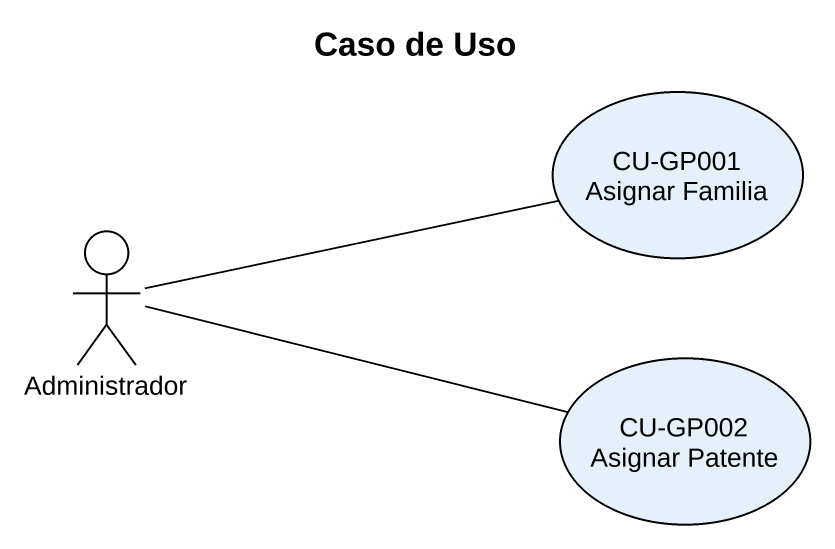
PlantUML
@startuml
title Caso de Uso
usecase "CU-GP001 Asignar Familia" as CU_GP001_Asignar_Familia
actor Administrador
usecase "CU-GP002 Asignar Patente" as CU_GP002_Asignar_Patente
Administrador -right- CU_GP001_Asignar_Familia
Administrador -right- CU_GP002_Asignar_Patente
@enduml
